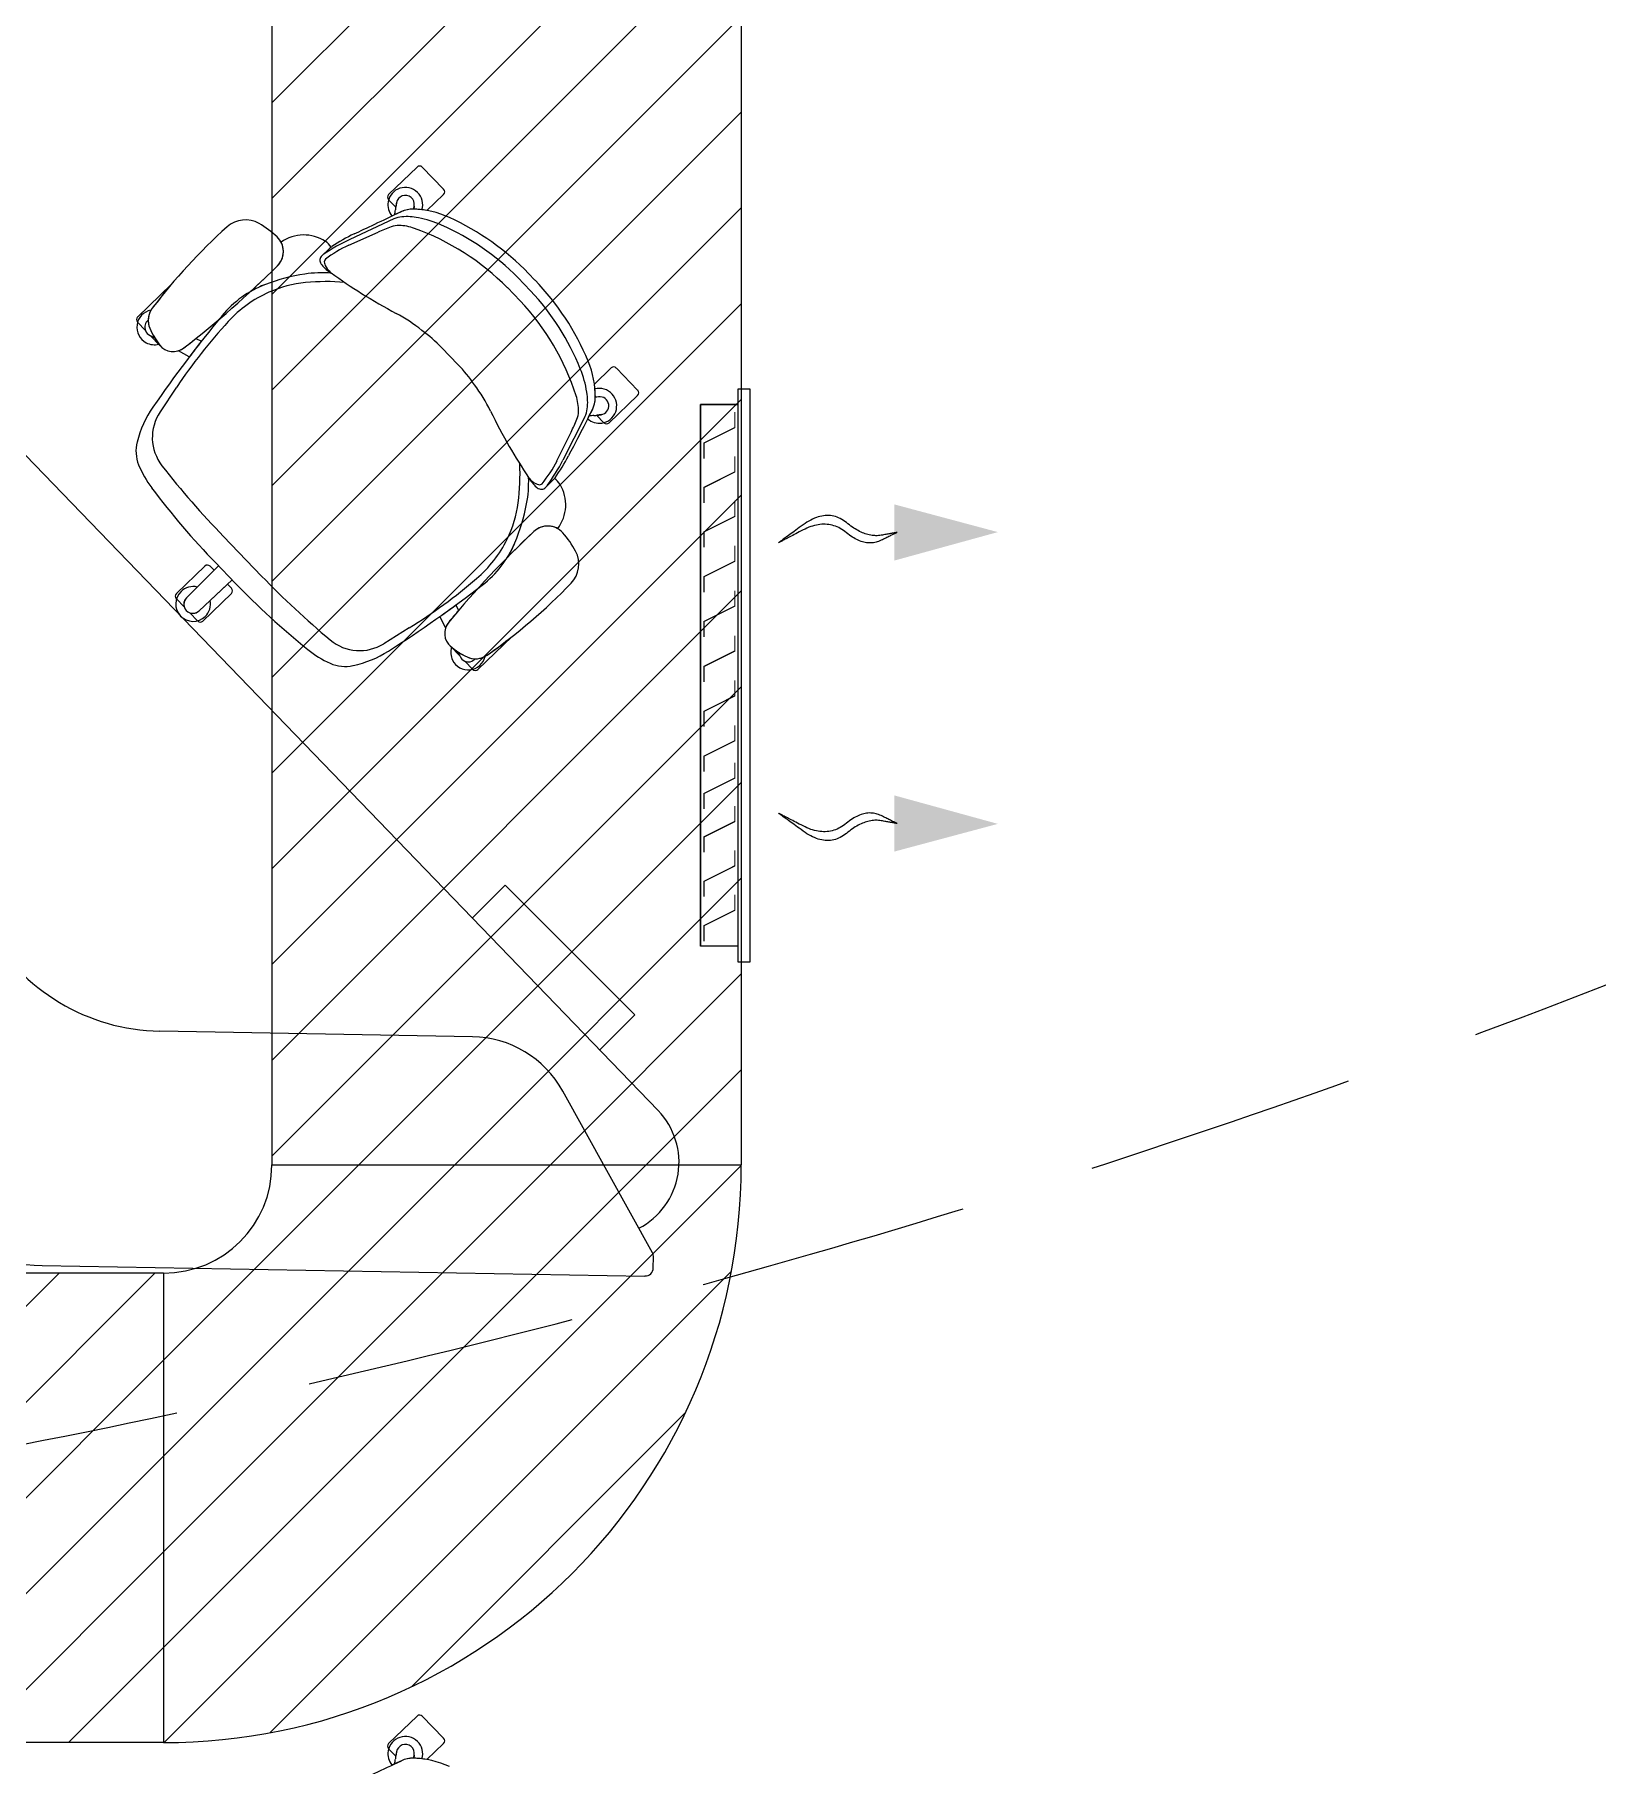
# Model space of a CAD drawing. Header units: millimetres. Extents: x 148480 to 578986, y 39883 to 155062.
# Drawn here: x 229842 to 232006, y 64283 to 66680 of the extents above; entities that cross this region are included whole.
import ezdxf

# ---------------------------------------------------------------- set-up
doc = ezdxf.new("R2010")
doc.units = ezdxf.units.MM
doc.linetypes.add('HIDDEN', pattern=[0.375, 0.25, -0.125])
for name, color, linetype in [('Flooring', 44, 'Continuous'), ('I - MODULAR', 44, 'Continuous'), ('Layer4', 6, 'Continuous'), ('M-HVAC ELLIPTICAL DUCT', 6, 'Continuous'), ('M-HVAC-GRIL', 6, 'Continuous'), ('M-HVAC-INSULATION', 8, 'Continuous'), ('M-HVAC-SUPP', 4, 'Continuous')]:
    doc.layers.add(name, color=color, linetype=linetype)
doc.layers.add('KDBS-SIDE THROW GRILLE', color=1, linetype='Continuous', lineweight=18)
doc.layers.add('M HVAC GRILLE', color=6, linetype='Continuous', lineweight=13)
pattern_1 = [(225, (811127.6, 15256.2), (66.29126, -66.29126), [])]

# ---------------------------------------------------------------- blocks, each defined once
blk = doc.blocks.new('GFC1')
at = {"layer": 'Flooring', "color": 8, "linetype": 'HIDDEN', "ltscale": 1500}
blk.add_arc((300007.7, 78255.1), 12777.8, 229.90697, 79.60318, dxfattribs=at)
at = {"layer": 'I - MODULAR', "color": 8}
for p, q in [((302964.6, 67444.3), (303004.1, 67482.4)), ((303011.3, 67482.3), (303040.8, 67451.7)), ((302974.6, 67426.7), (302964.5, 67437.1)), ((303040.7, 67444.5), (303017.5, 67422.1)), ((302972.9, 67416.2), (302969.3, 67414.5)), ((302982.3, 67420.6), (302972.9, 67416.2)), ((302975.5, 67432.7), (302974.6, 67426.7)), ((303000.1, 67428.4), (302999.4, 67424)), ((302909.4, 67374.1), (302950, 67392.2)), ((302971.8, 67410.5), (302910.8, 67382.2)), ((302882.5, 67369.2), (302871.3, 67358.4)), ((302871.3, 67358.4), (302882.5, 67369.2)), ((302225.2, 67328.1), (303337.9, 66175.9)), ((302617, 67274.7), (302664.2, 67320.4)), ((303146.8, 67297.1), (303129.2, 67315.4)), ((303161.3, 67311.1), (303143.6, 67329.3)), ((303158.5, 67334.9), (303167.3, 67325.7)), ((302628, 67256), (302616.8, 67267.6)), ((302648.3, 67235), (302634.5, 67249.3)), ((302634.5, 67249.3), (302640.2, 67246.5)), ((302697.7, 67245), (302705.3, 67241.2)), ((302688.4, 67219.4), (302673.5, 67227.9)), ((303060.5, 67209.1), (303038.3, 67232.2)), ((303038.3, 67232.2), (303060.5, 67209.1)), ((303249.6, 67181.8), (303272.8, 67204.2)), ((303280, 67204), (303309.5, 67173.4)), ((302671.1, 67177.5), (302648.1, 67143.3)), ((303255.3, 67164.2), (303250.9, 67163.6)), ((303309.4, 67166.2), (303269.9, 67128.1)), ((303236.4, 67136.5), (303206, 67076.5)), ((303240.3, 67133.9), (303242.1, 67137.4)), ((303242.1, 67137.4), (303246.9, 67146.6)), ((303262.8, 67128.3), (303252.7, 67138.7)), ((303258.8, 67139.5), (303252.8, 67138.6)), ((303197.8, 67075.4), (303217.3, 67115.3)), ((303180.9, 67037.9), (303192, 67048.7)), ((303192, 67048.7), (303180.9, 67037.9)), ((302788.8, 66916), (302735.8, 66970.8)), ((302751.8, 66906.8), (302725.3, 66934.2)), ((302670.8, 66891.7), (302710.3, 66929.8)), ((302684.8, 66885.9), (302729.2, 66930.1)), ((302723, 66924), (302684.8, 66885.9)), ((302723, 66924), (302684.8, 66885.9)), ((302747.8, 66910.8), (302702.2, 66868)), ((302717.5, 66929.7), (302723, 66924)), ((302729.2, 66930.1), (302747.8, 66910.8)), ((302681.6, 66873.3), (302670.7, 66884.5)), ((302699.7, 66900.8), (302684.8, 66885.9)), ((302702.2, 66868), (302741.5, 66904.8)), ((302741.5, 66904.8), (302702.2, 66868)), ((302746.9, 66891.9), (302707.4, 66853.8)), ((302741.5, 66904.8), (302747, 66899.1)), ((302700.2, 66853.9), (302689.4, 66865.2)), ((302702.2, 66868), (302717.5, 66882.3)), ((303043.5, 66844.7), (303035.5, 66860)), ((303057.9, 66876.1), (303061.4, 66868.4)), ((302993.1, 66844.2), (302958, 66822.3)), ((303063.5, 66805), (303049.7, 66819.3)), ((303135.6, 66832.3), (303088.3, 66786.6)), ((303063.5, 66805), (303061, 66810.8)), ((303081.2, 66786.7), (303070, 66798.3)), ((303125.9, 66488), (303080.4, 66442.5)), ((303305.4, 66308.3), (303125.9, 66488)), ((303256.8, 66259.7), (303305.4, 66308.3)), ((303080.7, 66278.2), (302647.8, 66285.8)), ((303329.9, 65979.2), (303205.9, 66203)), ((303331.2, 65958.1), (303331.5, 65972.9)), ((302484.9, 65961.5), (303319.6, 65946.8)), ((302964.6, 65299.5), (303004.1, 65337.6)), ((303011.3, 65337.5), (303040.8, 65306.8)), ((302974.6, 65281.9), (302964.5, 65292.3)), ((302975.5, 65287.9), (302974.6, 65281.9)), ((303000.1, 65283.6), (302999.4, 65279.2)), ((303040.7, 65299.7), (303017.5, 65277.3)), ((302972.9, 65271.4), (302969.3, 65269.7)), ((302982.3, 65275.8), (302972.9, 65271.4))]:
    blk.add_line(p, q, dxfattribs=at)
for centre, radius, start, end in [((303007.6, 67478.7), 5.08, 44, 134), ((302968.2, 67440.7), 5.08, 134, 224), ((302987.7, 67430), 24.1, 343.4586, 170), ((302987.8, 67430.6), 12.5, 350, 170), ((302987.8, 67430.6), 12.5, 350, 170), ((302987.8, 67430.6), 12.5, 350, 170), ((302987.8, 67430.6), 12.5, 350, 170), ((303037.2, 67448.1), 5.08, 314, 44), ((302987.7, 67430), 24.1, 170, 220.0293), ((302985.7, 67380.6), 33, 94.4424, 114.8994), ((302873.3, 67436.2), 101.6, 348.6461, 352.4966), ((302873.3, 67436.2), 101.6, 348.6461, 352.4966), ((303199.9, 67393.2), 227.8, 170, 172.4966), ((303199.9, 67393.2), 227.8, 170, 172.4966), ((303199.9, 67393.2), 227.8, 170, 171.5383), ((302997.7, 67387.9), 36.1, 87.4132, 115.1909), ((302997.7, 67387.9), 36.1, 88.5808, 115.1909), ((302989.5, 67330.7), 83, 78.6776, 94.4424), ((302995.4, 67295.3), 128.8, 65.4192, 88.5808), ((302775.8, 67468), 227.8, 348.8718, 350), ((302775.8, 67468), 227.8, 348.8704, 350), ((302775.8, 67468), 227.8, 348.8718, 350), ((302995.4, 67295.3), 128.8, 83.1181, 88.2527), ((302995.4, 67295.3), 128.8, 80.0908, 88.2527), ((302975.6, 67261.1), 154, 66.0691, 78.6776), ((302898.8, 67084), 361.1, 44, 65.4192), ((303286.6, 66793.4), 815.5, 131.9986, 142.7608), ((302766.4, 67371.1), 38.1, 60.1548, 131.9986), ((302720.5, 67291.1), 130.3, 46.4636, 60.1548), ((302847.3, 67333.6), 54.7, 56.9665, 125.1429), ((303031.9, 67152.4), 263.8, 115.8525, 123.5711), ((303118.3, 67014), 413.9, 111.2939, 114), ((302978.2, 67373.5), 28, 88.1013, 111.2939), ((302976.8, 67332), 69.6, 70.1389, 88.1013), ((302882.2, 67070.1), 348, 44.8024, 70.1389), ((302896.4, 67082.6), 349.3, 44.9405, 66.0691), ((302791, 67365.3), 27.9, 314.5985, 46.4636), ((302791, 67365.3), 27.9, 314.5985, 27.659), ((303017.1, 67153.2), 252.4, 114.8994, 124.2665), ((302863.4, 67358.3), 25.2, 31.0335, 56.9665), ((302980.2, 67221.1), 168.6, 114.8443, 127.6449), ((302900.1, 67350.9), 25.4, 123.5711, 134), ((302900.1, 67350.9), 25.4, 126.7323, 134), ((301776.7, 68394), 1472.6, 307.8967, 314.5985), ((301776.7, 68394), 1472.6, 312.5908, 314.5985), ((302875.7, 67353.9), 6.35, 134, 191.5074), ((302875.7, 67353.9), 6.35, 134, 191.5074), ((302882.9, 67355.3), 13.7, 191.5074, 218.738), ((302882.9, 67355.3), 13.7, 191.5074, 218.738), ((302909.2, 67376.4), 47.4, 218.738, 239.4147), ((302909.2, 67376.4), 47.4, 218.738, 239.4147), ((302905.3, 67360.4), 31.9, 216.2305, 230.8357), ((303286.6, 66793.4), 815.5, 139.7419, 142.7608), ((302847, 67182.7), 147, 111.0973, 140.3247), ((302847, 67182.7), 147, 111.0973, 120.0941), ((302886.1, 67081.4), 255.5, 98.44, 111.0973), ((302886.1, 67081.4), 255.5, 98.44, 111.0973), ((302865.9, 67158), 165.1, 95.6169, 113.9269), ((302873.3, 67167.1), 168.9, 86.0024, 98.44), ((302873.3, 67167.1), 168.9, 86.0024, 98.44), ((302878.8, 67027), 296.7, 85.1806, 95.6169), ((303345.2, 67975.4), 788, 234.2795, 237.9741), ((303345.2, 67975.4), 788, 234.2795, 237.9741), ((302907.6, 67074.9), 361.1, 22.5808, 44), ((302867.7, 67153.9), 169.6, 113.9269, 137.4996), ((303345.2, 67975.4), 788, 237.9741, 241.9921), ((303345.2, 67975.4), 788, 237.9741, 241.9921), ((302893.1, 67058.9), 348, 17.8611, 43.1976), ((302906.1, 67072.6), 349.3, 21.9309, 43.0595), ((302620.5, 67271.1), 5.08, 134, 224), ((302640.1, 67260.4), 24.1, 101.0739, 242), ((302639.5, 67260.7), 12.5, 129.2466, 201.8853), ((302659.6, 67270), 27.9, 142.7608, 203.0003), ((302659.6, 67270), 27.9, 142.7608, 203.0003), ((302659.6, 67270), 27.9, 149.7383, 203.0003), ((304073.4, 66165.4), 1740.3, 140.3247, 145.551), ((303309.5, 66749.1), 768.8, 137.4996, 146.1288), ((302864.9, 67072.4), 234.7, 51.5679, 61.9921), ((302864.9, 67072.4), 234.7, 51.5679, 61.9921), ((302639.5, 67260.7), 12.5, 201.8853, 246.1147), ((302639.5, 67260.7), 12.5, 201.8853, 246.1147), ((302727.4, 67298.8), 101.6, 203.0003, 217.2727), ((302727.4, 67298.8), 101.6, 203.0003, 218.8474), ((302727.4, 67298.8), 101.6, 203.0003, 218.0669), ((301776.7, 68394), 1472.6, 307.8967, 308.7148), ((302878.6, 67078), 221.9, 44, 53.4374), ((302878.6, 67078), 221.9, 44, 53.4374), ((302640.1, 67260.4), 24.1, 242, 285.567), ((302666.4, 67251), 24.1, 218.0669, 307.8967), ((302666.4, 67251), 24.1, 286.9991, 307.8967), ((304073.4, 66165.4), 1740.3, 141.8197, 142.7287), ((302900.9, 67055), 221.9, 34.5626, 44), ((302900.9, 67055), 221.9, 34.5626, 44), ((303087.2, 67145.5), 154, 9.3224, 21.9309), ((303122.1, 67164.1), 128.8, 359.4192, 22.5808), ((303276.3, 67200.5), 5.08, 44, 134), ((302894.8, 67041.5), 234.7, 26.0079, 36.4321), ((302894.8, 67041.5), 234.7, 26.0079, 36.4321), ((303122.1, 67164.1), 128.8, 359.7473, 7.9092), ((303256.4, 67151.7), 24.1, 278, 104.5414), ((303122.1, 67164.1), 128.8, 359.7473, 4.8819), ((303305.9, 67169.9), 5.08, 314, 44), ((302763.1, 67064.2), 151.5, 145.551, 165.7005), ((303158.1, 67144.3), 69.6, 359.8987, 17.8611), ((303207, 67151.4), 33, 333.1006, 353.5576), ((303157.3, 67157), 83, 353.5576, 9.3224), ((303214.7, 67163.1), 36.1, 332.8091, 0.5868), ((303214.7, 67163.1), 36.1, 332.8091, 359.4192), ((303287, 66938.6), 227.8, 98, 99.1296), ((303287, 66938.6), 227.8, 98, 99.1282), ((303287, 66938.6), 227.8, 98, 99.1282), ((303257, 67151.8), 12.5, 278, 98), ((303257, 67151.8), 12.5, 278, 98), ((303257, 67151.8), 12.5, 278, 98), ((303257, 67151.8), 12.5, 278, 98), ((302700.9, 67107.9), 63.5, 146.1288, 217.9255), ((303814, 67489.9), 788, 206.0079, 210.0259), ((303814, 67489.9), 788, 206.0079, 210.0259), ((302845.3, 67296.8), 413.9, 334, 336.7061), ((303199.7, 67144.2), 28, 336.7061, 359.8987), ((303256.4, 67151.7), 24.1, 227.9707, 278), ((303258.7, 67037.2), 101.6, 95.5034, 99.3539), ((303258.7, 67037.2), 101.6, 95.5034, 99.3539), ((303227.1, 67365), 227.8, 275.5034, 278), ((303227.1, 67365), 227.8, 275.5034, 278), ((303227.1, 67365), 227.8, 276.4617, 278), ((303266.4, 67131.8), 5.08, 224, 314), ((302665.6, 67089.1), 50.8, 165.7005, 201.9873), ((303814, 67489.9), 788, 210.0259, 213.7206), ((303814, 67489.9), 788, 210.0259, 213.7206), ((303047.4, 67151.5), 168.6, 320.3551, 333.1557), ((302980.9, 67190.7), 252.4, 323.7335, 333.1006), ((302980.5, 67205.6), 263.8, 324.4289, 332.1475), ((302748.8, 67122.7), 140.5, 201.9873, 216.9765), ((303616.8, 67821.5), 1224.6, 217.9255, 224), ((302849.9, 67056.9), 296.7, 352.3831, 2.8194), ((302989.7, 67046.6), 168.9, 349.56, 1.9976), ((302989.7, 67046.6), 168.9, 349.56, 1.9976), ((303200.2, 67075.2), 47.4, 208.5853, 229.262), ((303200.2, 67075.2), 47.4, 208.5853, 229.262), ((303184, 67071.8), 31.9, 217.1643, 231.7695), ((303174.4, 67067), 25.4, 314, 324.4289), ((303528.2, 67709.5), 1116.2, 216.9765, 224), ((303178.2, 67049.6), 13.7, 229.262, 256.4926), ((303178.2, 67049.6), 13.7, 229.262, 256.4926), ((303176.4, 67042.5), 6.35, 256.4926, 314), ((303176.4, 67042.5), 6.35, 256.4926, 314), ((303174.4, 67067), 25.4, 314, 321.2677), ((303180.5, 67029.9), 25.2, 31.0335, 56.9665), ((303155.2, 67014.7), 54.7, 322.8571, 31.0335), ((302980.4, 67039.5), 165.1, 334.0731, 352.3831), ((302904.5, 67062.3), 255.5, 336.9028, 349.56), ((302904.5, 67062.3), 255.5, 336.9028, 349.56), ((303185, 66957.4), 27.9, 60.341, 133.4015), ((303185, 66957.4), 27.9, 41.5364, 133.4015), ((304177.6, 65907.8), 1472.6, 133.4015, 140.1033), ((302976.3, 67041.4), 169.6, 310.5004, 334.0731), ((303004.4, 67019.7), 147, 307.6753, 336.9028), ((304177.6, 65907.8), 1472.6, 133.4015, 135.4092), ((303004.4, 67019.7), 147, 327.9059, 336.9028), ((303108.3, 66889.5), 130.3, 27.8452, 41.5364), ((303189.9, 66932.6), 38.1, 316.0014, 27.8452), ((302713.8, 66926.2), 5.08, 44, 134), ((303669.7, 67766.7), 1224.6, 224, 230.0745), ((302587.2, 67497.1), 768.8, 301.8712, 310.5004), ((302674.3, 66888), 5.08, 134, 224), ((302693.9, 66877.4), 24.1, 134, 314), ((302693.9, 66877.4), 24.1, 76.1064, 134), ((302693.5, 66877), 12.5, 134, 314), ((302693.5, 66877), 12.5, 134, 314), ((302693.5, 66877), 12.5, 134, 197.2873), ((302693.8, 66876.9), 12.8, 134.8477, 196.4396), ((302743.4, 66895.6), 5.08, 314, 44), ((303554.7, 67682.1), 1116.2, 224, 231.0235), ((302030.5, 68280.8), 1740.3, 302.449, 307.6753), ((302630.7, 67472.6), 815.5, 305.2392, 316.0014), ((302693.5, 66877), 12.5, 250.7127, 314), ((302693.4, 66877.3), 12.8, 251.5604, 313.1523), ((302693.9, 66877.4), 24.1, 314, 11.8936), ((302030.5, 68280.8), 1740.3, 305.2713, 306.1803), ((304177.6, 65907.8), 1472.6, 139.2852, 140.1033), ((302703.9, 66857.4), 5.08, 224, 314), ((303066.3, 66836.8), 24.1, 140.1033, 229.9331), ((303066.3, 66836.8), 24.1, 140.1033, 161.0009), ((302941, 66923.6), 140.5, 231.0235, 246.0127), ((302924.5, 66876.3), 63.5, 230.0745, 301.8712), ((302883.1, 66940), 151.5, 282.2995, 302.449), ((303116.2, 66896.1), 101.6, 229.1526, 244.9997), ((303116.2, 66896.1), 101.6, 229.9331, 244.9997), ((303074.8, 66810.2), 24.1, 162.433, 206), ((303116.2, 66896.1), 101.6, 230.7273, 244.9997), ((302630.7, 67472.6), 815.5, 305.2392, 308.2581), ((302904.5, 66841.7), 50.8, 246.0127, 282.2995), ((303074.8, 66810.2), 24.1, 206, 346.9261), ((303075.1, 66809.7), 12.5, 201.8853, 246.1147), ((303075.1, 66809.7), 12.5, 201.8853, 246.1147), ((303075.1, 66809.7), 12.5, 246.1147, 318.7535), ((303085.1, 66829.4), 27.9, 244.9997, 305.2392), ((303085.1, 66829.4), 27.9, 244.9997, 305.2392), ((303085.1, 66829.4), 27.9, 244.9997, 298.2617), ((303084.8, 66790.3), 5.08, 224, 314), ((302652.7, 66565.2), 279.4, 208.9949, 268.9949), ((303078.1, 66132.2), 146, 28.9949, 88.9949), ((303263.9, 66104.4), 102.9, 297.3347, 44), ((302490.8, 66298), 336.5, 208.9949, 268.9949), ((303318.8, 65973.1), 12.7, 358.9949, 28.9949), ((303319.8, 65958.3), 11.4, 268.9949, 358.9949), ((303007.6, 65333.9), 5.08, 44, 134), ((302987.7, 65285.2), 24.1, 343.4586, 170), ((303037.2, 65303.3), 5.08, 314, 44), ((302968.2, 65295.8), 5.08, 134, 224), ((302987.7, 65285.2), 24.1, 170, 220.0293), ((302873.3, 65291.4), 101.6, 348.6461, 352.4966), ((302873.3, 65291.4), 101.6, 348.6461, 352.4966), ((303199.9, 65248.4), 227.8, 170, 172.4966), ((303199.9, 65248.4), 227.8, 170, 172.4966), ((303199.9, 65248.4), 227.8, 170, 171.5383), ((302987.8, 65285.8), 12.5, 350, 170), ((302987.8, 65285.8), 12.5, 350, 170), ((302987.8, 65285.8), 12.5, 350, 170), ((302987.8, 65285.8), 12.5, 350, 170), ((302997.7, 65243.1), 36.1, 87.4132, 115.1909), ((302997.7, 65243.1), 36.1, 88.5808, 115.1909), ((302995.4, 65150.5), 128.8, 65.4192, 88.5808), ((302775.8, 65323.1), 227.8, 348.8718, 350), ((302775.8, 65323.1), 227.8, 348.8704, 350), ((302775.8, 65323.1), 227.8, 348.8718, 350), ((302995.4, 65150.5), 128.8, 83.1181, 88.2527), ((302995.4, 65150.5), 128.8, 80.0908, 88.2527)]:
    blk.add_arc(centre, radius, start, end, dxfattribs=at)
for centre, major_axis, start_param, end_param in [((303016.7, 67273), (-140.5, 80.4), 6.227475, 6.61322), ((303100.5, 67186.2), (75.5, -143.2), 5.953151, 6.338896)]:
    blk.add_ellipse(centre, major_axis=major_axis, ratio=0.166302, start_param=start_param, end_param=end_param, dxfattribs=at)
for points in [[(302916.9, 67389.7), (302925.2, 67393.7), (302944.4, 67402.8), (302968.8, 67414.3), (302982.3, 67420.6)], [(303246.9, 67146.6), (303240.1, 67133.4), (303227.7, 67109.4), (303217.9, 67090.5), (303213.7, 67082.4)], [(302916.9, 65244.9), (302925.2, 65248.8), (302944.4, 65257.9), (302968.8, 65269.4), (302982.3, 65275.8)]]:
    blk.add_open_spline(points, degree=3, dxfattribs=at)
blk = doc.blocks.new('RAAAA')
at = {"linetype": 'Continuous', "ltscale": 1000}
for points in [[(363.4, 0, 0), (363.4, 0, 0), (363.7, -0.1, 0), (364.2, -0.1, 0), (364.8, -0.3, 0), (365.6, -0.4, 0), (366.7, -0.6, 0), (367.9, -0.8, 0), (369.2, -1, 0), (370.8, -1.3, 0), (372.5, -1.6, 0), (374.5, -1.9, 0), (376.6, -2.3, 0), (378.9, -2.7, 0), (381.4, -3.1, 0), (384, -3.6, 0), (386.9, -4.1, 0), (389.9, -4.6, 0), (393.2, -5.2, 0), (396.6, -5.8, 0), (400.1, -6.4, 0), (403.9, -7, 0), (407.9, -7.7, 0), (412, -8.4, 0), (416.3, -9.2, 0), (420.8, -10, 0), (420.8, -10, 0), (425.5, -10.6, 0), (430.1, -11.1, 0), (434.8, -11.4, 0), (439.5, -11.5, 0), (444.2, -11.3, 0), (449, -10.9, 0), (453.8, -10.4, 0), (458.7, -9.6, 0), (463.6, -8.6, 0), (468.5, -7.4, 0), (473.4, -5.9, 0), (478.4, -4.3, 0), (483.4, -2.5, 0), (488.4, -0.4, 0), (493.5, 1.9, 0), (498.6, 4.3, 0), (503.8, 7, 0), (508.9, 9.9, 0), (514.1, 13, 0), (519.4, 16.3, 0), (524.6, 19.9, 0), (529.9, 23.6, 0), (535.3, 27.6, 0), (540.6, 31.7, 0), (546.1, 36.1, 0), (546.1, 36.1, 0), (551.5, 40.4, 0), (557, 44.3, 0), (562.6, 47.8, 0), (568.3, 51, 0), (574, 53.7, 0), (579.8, 56.1, 0), (585.6, 58.1, 0), (591.5, 59.7, 0), (597.5, 60.9, 0), (603.6, 61.8, 0), (609.7, 62.2, 0), (615.9, 62.3, 0), (622.1, 62, 0), (628.4, 61.3, 0), (634.8, 60.2, 0), (641.3, 58.7, 0), (647.8, 56.9, 0), (654.4, 54.7, 0), (661, 52, 0), (667.8, 49.1, 0), (674.5, 45.7, 0), (681.4, 41.9, 0), (688.3, 37.8, 0), (695.3, 33.2, 0), (702.3, 28.3, 0), (702.3, 28.3, 0), (709.3, 23.3, 0), (716, 18.5, 0), (722.3, 13.9, 0), (728.4, 9.5, 0), (734.2, 5.3, 0), (739.8, 1.4, 0), (745, -2.4, 0), (750, -6, 0), (754.6, -9.4, 0), (759, -12.5, 0), (763.1, -15.5, 0), (767, -18.3, 0), (770.5, -20.8, 0), (773.8, -23.2, 0), (776.7, -25.3, 0), (779.4, -27.2, 0), (781.8, -29, 0), (784, -30.5, 0), (785.8, -31.8, 0), (787.4, -33, 0), (788.6, -33.9, 0), (789.6, -34.6, 0), (790.3, -35.1, 0), (790.8, -35.4, 0), (790.9, -35.5, 0)], [(363.4, 0, 0), (363.4, 0, 0), (363.7, -0.2, 0), (364.2, -0.4, 0), (364.8, -0.7, 0), (365.6, -1.1, 0), (366.7, -1.6, 0), (367.9, -2.2, 0), (369.2, -2.9, 0), (370.8, -3.7, 0), (372.5, -4.5, 0), (374.5, -5.5, 0), (376.6, -6.5, 0), (378.9, -7.6, 0), (381.4, -8.8, 0), (384, -10.1, 0), (386.9, -11.5, 0), (389.9, -13, 0), (393.2, -14.6, 0), (396.6, -16.3, 0), (400.1, -18, 0), (403.9, -19.9, 0), (407.9, -21.8, 0), (412, -23.9, 0), (416.3, -26, 0), (420.8, -28.2, 0), (420.8, -28.2, 0), (425.5, -30.3, 0), (430.1, -32.2, 0), (434.8, -33.7, 0), (439.5, -35, 0), (444.2, -36.1, 0), (449, -36.9, 0), (453.8, -37.4, 0), (458.7, -37.6, 0), (463.6, -37.6, 0), (468.5, -37.3, 0), (473.4, -36.7, 0), (478.4, -35.8, 0), (483.4, -34.7, 0), (488.4, -33.3, 0), (493.5, -31.7, 0), (498.6, -29.8, 0), (503.8, -27.6, 0), (508.9, -25.1, 0), (514.1, -22.4, 0), (519.4, -19.4, 0), (524.6, -16.1, 0), (529.9, -12.6, 0), (535.3, -8.8, 0), (540.6, -4.7, 0), (546.1, -0.3, 0), (546.1, -0.3, 0), (551.5, 4, 0), (557, 8, 0), (562.6, 11.6, 0), (568.3, 15, 0), (574, 18, 0), (579.8, 20.7, 0), (585.6, 23.1, 0), (591.5, 25.1, 0), (597.5, 26.8, 0), (603.6, 28.2, 0), (609.7, 29.3, 0), (615.9, 30, 0), (622.1, 30.5, 0), (628.4, 30.5, 0), (634.8, 30.3, 0), (641.3, 29.8, 0), (647.8, 28.9, 0), (654.4, 27.7, 0), (661, 26.1, 0), (667.8, 24.3, 0), (674.5, 22.1, 0), (681.4, 19.6, 0), (688.3, 16.7, 0), (695.3, 13.6, 0), (702.3, 10.1, 0), (702.3, 10.1, 0), (709.3, 6.5, 0), (716, 3.1, 0), (722.3, -0.2, 0), (728.4, -3.3, 0), (734.2, -6.3, 0), (739.8, -9.2, 0), (745, -11.9, 0), (750, -14.4, 0), (754.6, -16.8, 0), (759, -19.1, 0), (763.1, -21.2, 0), (767, -23.2, 0), (770.5, -25, 0), (773.8, -26.7, 0), (776.7, -28.2, 0), (779.4, -29.6, 0), (781.8, -30.8, 0), (784, -31.9, 0), (785.8, -32.9, 0), (787.4, -33.7, 0), (788.6, -34.3, 0), (789.6, -34.9, 0), (790.3, -35.2, 0), (790.8, -35.4, 0), (790.9, -35.5, 0)]]:
    blk.add_polyline3d(points, dxfattribs=at)
blk.add_solid([(373.4, 101.3), (0, 0), (373.4, -101.3)], dxfattribs=at)
blk = doc.blocks.new('600X200 SIDE THROW GRILLE')
at = {"layer": 'M-HVAC-GRIL', "linetype": 'ByBlock'}
blk.add_lwpolyline([(375, -5), (396.4, -5), (396.4, 12.1), (-396.4, 12.1), (-396.4, -5), (-375, -5), (375, -5), (375, -56.4), (-375, -56.4), (-375, -5), (-375, -56.4), (375, -56.4), (375, -56.4)], dxfattribs=at)
at = {"layer": 'M-HVAC-GRIL', "lineweight": 0, "const_width": 1.71}
for points in [[(-364.6, -8.9), (-343.2, -8.9), (-321.8, -51.7), (-300.3, -51.7)], [(-303.2, -8.9), (-281.8, -8.9), (-260.3, -51.7), (-238.9, -51.7)], [(-241.8, -8.9), (-220.3, -8.9), (-198.9, -51.7), (-177.5, -51.7)], [(-179.6, -8.9), (-158.2, -8.9), (-136.8, -51.7), (-115.3, -51.7)], [(-117.5, -8.9), (-96, -8.9), (-74.6, -51.7), (-53.2, -51.7)], [(-55.3, -8.9), (-33.9, -8.9), (-12.5, -51.7), (9, -51.7)], [(6.8, -8.9), (28.2, -8.9), (49.7, -51.7), (71.1, -51.7)], [(69, -8.9), (90.4, -8.9), (111.8, -51.7), (133.2, -51.7)], [(120.6, -8.9), (142.1, -8.9), (163.5, -51.7), (184.9, -51.7)], [(180.8, -8.9), (202.2, -8.9), (223.6, -51.7), (245.1, -51.7)], [(242.2, -8.9), (263.6, -8.9), (285.1, -51.7), (306.5, -51.7)], [(303.6, -8.9), (325.1, -8.9), (346.5, -51.7), (367.9, -51.7)]]:
    blk.add_lwpolyline(points, dxfattribs=at)
at = {"layer": 'M-HVAC-SUPP'}
for p, xscale, yscale, zscale, rotation in [((-198.5, 355.3), -0.3839999997941415, 0.3839999997941436, 0.3839999997941436, 90.2028781887322), ((205.5, 355.3), 0.3839999997941415, 0.3839999997941415, 0.3839999997941415, 269.7971218112675)]:
    blk.add_blockref('RAAAA', p, dxfattribs=dict(at, xscale=xscale, yscale=yscale, zscale=zscale, rotation=rotation))
blk = doc.blocks.new('jyfhg')
at = {"layer": 'KDBS-SIDE THROW GRILLE', "xscale": -1, "rotation": 90.00000000000006}
blk.add_blockref('600X200 SIDE THROW GRILLE', (-100, -325), dxfattribs=at)

msp = doc.modelspace()

# ---------------------------------------------------------------- block references
at = {"layer": 'Layer4', "linetype": 'Continuous', "rotation": 360}
msp.add_blockref('GFC1', (-72632.4, -986), dxfattribs=at)

# ---------------------------------------------------------------- next in the draw order: hatches: boundary and pattern name
at = {"layer": 'M-HVAC-INSULATION'}
h = msp.add_hatch(dxfattribs=at)
h.set_pattern_fill('ANSI31', color=26, scale=750, angle=180, style=0)
h.set_pattern_definition(pattern_1)
h.paths.add_polyline_path([(230170.6, 71044.6), (230170.6, 65114.8), (230820.6, 65114.8), (230820.6, 71044.6)])
h = msp.add_hatch(dxfattribs=at)
h.set_pattern_fill('ANSI31', color=26, scale=750, angle=180, style=0)
h.set_pattern_definition(pattern_1)
h.paths.add_polyline_path([(230820.6, 65114.8, -0.414214), (230020.6, 64314.8), (230020.6, 64964.8, 0.414214), (230170.6, 65114.8)])
h = msp.add_hatch(dxfattribs=at)
h.set_pattern_fill('ANSI31', color=26, scale=750, angle=180, style=0)
h.set_pattern_definition(pattern_1)
h.paths.add_polyline_path([(223882.9, 64964.8), (223882.9, 64314.8), (230020.6, 64314.8), (230020.6, 64964.8)])

# ---------------------------------------------------------------- next in the draw order: linework, layer by layer
at = {"layer": 'M-HVAC ELLIPTICAL DUCT', "linetype": 'Continuous'}
for p, q in [((230170.6, 71044.6), (230170.6, 65114.8)), ((230820.6, 71044.6), (230820.6, 65114.8)), ((230170.6, 65114.8), (230820.6, 65114.8)), ((230020.6, 64964.8), (223882.9, 64964.8)), ((230020.6, 64964.8), (230020.6, 64314.8)), ((230020.6, 64314.8), (223882.9, 64314.8))]:
    msp.add_line(p, q, dxfattribs=at)
for radius in [150, 800]:
    msp.add_arc((230020.6, 65114.8), radius, 270, 0, dxfattribs=at)

# ---------------------------------------------------------------- next in the draw order: block references
at = {"layer": 'M HVAC GRILLE', "color": 0, "xscale": -1}
msp.add_blockref('jyfhg', (230720.6, 66117.4), dxfattribs=at)

doc.saveas('drawing.dxf')
